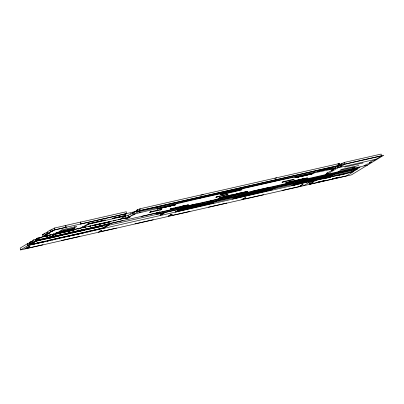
<?xml version="1.0" encoding="UTF-8"?>
<svg xmlns="http://www.w3.org/2000/svg" width="404" height="404" viewBox="0 0 404 404"><rect width="100%" height="100%" fill="white"/><g stroke="black" fill="none" stroke-linecap="round" stroke-linejoin="round"><path stroke-width="0.61" d="M30.214 242.698L27.841 243.44L20.2 248.081L20.624 249.924L351.475 174.866L383.8 155.217L52.949 230.275L20.624 249.924M84.992 232.154L30.795 244.44L32.133 243.627L30.295 244.046L29.871 242.203L31.209 241.39L33.047 240.976M37.183 238.926L33.744 239.85L32.542 240.577L32.966 242.42L34.805 242.006L33.466 242.819L31.628 243.233L31.209 241.39M124.614 214.165L125.038 216.004L86.572 224.68L81.512 227.755L42.91 236.517L42.491 234.673L44.743 233.3L47.652 232.234M80.522 222.079L80.81 224.003L80.522 222.079L54.596 228.013L47.414 231.679L47.839 233.517L49.677 233.103L42.91 236.517M37.42 240.415L36.996 238.572L36.547 238.845L36.966 240.688L41.683 239.224L38.006 240.057L37.799 238.082L49.44 235.441M47.839 233.517L55.02 229.856L66.049 227.351L65.761 225.427M27.841 243.44L28.265 245.279L42.718 241.749M33.744 239.85L34.168 241.693L40.642 239.855L36.966 240.688M38.006 240.057L104.394 224.912L101.444 226.285L102.333 226.164M24.7 248.849L42.945 244.758M50.939 236.37L49.47 237.264L49.051 235.421L50.52 234.527L50.939 236.37L52.778 235.951L54.116 235.138L52.278 235.557L51.995 234.33M52.278 235.557L54.813 234.012L128.336 217.332L127.917 215.494L124.851 216.185M48.086 238.481L57.277 236.396M55.449 234.325L56.116 233.921L54.277 234.34M49.177 240.269L104.156 227.861L103.091 228.507M74.472 227.831L76.745 226.452L62.039 229.79L59.762 231.199L74.084 227.972L74.472 227.831L74.195 226.604M67.852 233.093L86.234 228.922M73.831 230.159L53.611 234.744L53.328 233.517M61.459 240.506L79.709 236.421M88.274 224.346L82.931 227.593L82.653 226.366M92.344 225.907L110.59 221.816M90.36 228.891L99.551 226.806M85.936 231.931L86.072 231.851C93.662 230.038 101.576 229.018 108.393 225.286L106.555 225.7L109.661 224.513L109.378 223.286M104.611 224.75L122.993 220.584M119.655 217.175L120.725 216.524M80.391 222.16L126.28 211.746L126.705 213.59L122.695 216.029L112.453 218.402L122.563 216.11L120.19 216.852M103.591 228.346L105.328 227.29L103.49 227.704L105.09 226.73L106.929 226.316L108.666 225.26L180.351 208.994L175.275 212.08M98.222 232.169L116.468 228.078M125.038 216.004L123.7 216.817L125.538 216.403L125.119 214.559M121.533 218.837L122.867 218.024L121.028 218.443L125.538 216.403M136.173 210.408L140.016 208.772L338.527 163.736L338.951 165.579L338.279 165.983L340.118 165.569L336.279 167.206L136.597 212.252L136.173 210.408L137.4 210.131M133.461 212.822L130.719 213.787L128.048 215.413L128.472 217.251L130.31 216.837L127.639 218.458L125.801 218.877L128.336 217.332M128.472 217.251L135.234 213.842L133.396 214.256L132.977 212.413L136.991 211.449M136.597 212.252L140.435 210.615L338.951 165.579M141.375 216.413L159.757 212.241M150 212.317L151.147 211.62M134.981 223.826L153.232 219.741M160.292 209.984L161.443 209.282M156.429 212.751L156.707 213.984L160.418 212.428L360.1 167.382L355.697 169.357L357.535 168.943L357 169.266L354.626 170.008L356.464 169.589L355.929 169.917L352.995 170.998L354.833 170.584L354.303 170.907L351.929 171.649L353.768 171.23L353.232 171.559L350.859 172.296L27.699 245.622L27.305 243.763M163.807 212.746L162.605 213.479L164.443 213.065L165.645 212.332M178.134 208.07L196.516 203.904M200.788 195.289L203.162 194.546L202.626 194.874M177.346 211.661L177.614 211.499L175.775 211.918L213.615 202.899L177.381 210.944L180.31 209.858L178.472 210.277L179.007 209.954L216.312 201.258L180.078 209.302L182.719 208.398L239.163 195.794L236.789 196.536L236.254 196.864L238.092 196.445L234.628 197.854L236.466 197.435L235.931 197.763L233.557 198.5L235.396 198.086L234.86 198.409L232.487 199.152M171.745 215.489L189.991 211.398M216.17 197.303L217.317 196.607M214.898 199.733L233.28 195.561M219.357 198.187L220.306 197.612A22.356 0.586 -12.9 0 1 231.643 194.915M226.462 194.97L227.614 194.273M208.504 207.151L226.755 203.061M232.411 195.223L233.689 194.445M233.143 195.056L234.426 194.279M246.193 192.097L247.142 191.521A22.356 0.586 -12.9 0 0 236.456 193.819M236.532 198.233L236.8 198.071L234.961 198.49L272.801 189.471L236.567 197.516L239.496 196.43L237.658 196.849L238.193 196.526L275.498 187.83L239.264 195.874L241.905 194.97L298.349 182.371L295.975 183.108L295.44 183.436L297.278 183.017L293.814 184.426L295.652 184.007L295.117 184.335L292.743 185.077L294.582 184.658L294.046 184.982L291.673 185.724M251.657 191.395L270.039 187.224M245.268 198.808L263.514 194.718M282.34 182.295L283.487 181.598M292.632 179.957L293.784 179.26M288.421 183.052L306.803 178.881M282.027 190.471L300.278 186.38L301.212 185.81L298.571 186.714M295.718 184.81L295.986 184.643L294.147 185.062L331.982 176.043L295.748 184.088L298.682 183.007L296.844 183.421L297.379 183.098L334.684 174.407L298.45 182.446L301.086 181.542L356.232 169.034M338.527 163.736L337.86 164.145L339.698 163.726L340.269 166.297L342.107 165.882L340.769 166.695L338.931 167.11L327.164 174.265M338.805 164.266L339.698 163.726M303.687 185.709L310.762 181.406M339.845 164.453L344.354 162.413L381.118 154.076L381.538 155.919L373.912 160.555L372.074 160.969L369.402 162.595L371.241 162.176L368.569 163.802L366.731 164.216L363.928 165.923M308.878 181.987L309.297 183.83L313.807 181.79L311.969 182.204L311.691 180.977M311.969 182.204L316.478 180.164L353.242 171.821L346.561 175.881L309.802 184.224L311.136 183.411L309.297 183.83M325.18 174.715L327.987 173.008L326.149 173.427L333.33 169.761L333.048 168.534M340.269 166.297L344.779 164.256L381.538 155.919M323.23 178.861L330.452 177.275M340.633 169.579L358.878 165.488M344.774 167.064L363.019 162.974M338.163 171.766L341.198 170.135L355.146 167.024L352.869 168.433L352.591 167.206M337.936 175.523L345.152 173.937M175.392 204.838L157.01 209.009L175.392 204.838L174.967 204.934M171.084 208.823L170.251 209.075L172.745 208.681M187.794 205.156L188.628 204.904L187.4 205.06M170.735 208.898L172.119 208.53M186.759 205.449L188.143 205.081M297.495 176.482L298.44 176.225M335.305 167.16L335.583 168.387L282.593 179.588L190.693 200.44L133.396 214.256M329.184 169.751L330.124 169.488L329.841 168.261M220.791 194.541L226.588 192.981M235.583 191.43L242.112 189.703L236.88 190.643M292.041 181.194L286.249 182.76L307.57 177.922L302.338 178.861M171.811 208.59L173.654 208.131M185.224 205.848L187.062 205.389M173.412 208.176L175.583 207.651M183.295 206.328L185.466 205.803M175.422 207.681L177.775 207.131M183.456 206.298L176.417 207.919M177.704 207.136L184.613 205.596M181.174 206.843L174.265 208.383M274.846 178.285L276.684 177.866M80.81 224.003L126.705 213.59M132.977 212.413L134.815 211.999M42.491 234.673L43.713 234.396M237.294 190.531L220.059 194.708L225.291 193.768M335.583 168.387L333.744 168.806L331.492 170.175L333.33 169.761M337.289 166.711L337.567 167.938L376.195 159.166M125.139 216.236L125.765 216.084L125.043 216.221M224.877 193.88L235.906 191.375M37.587 238.214L41.264 237.38M43.834 236.794L48.015 235.845M46.233 236.476L48.026 236.067M36.759 238.719L38.011 238.421M35.719 239.35L36.966 239.057M302.753 178.75L285.512 182.926L301.364 179.593M36.653 240.178L367.504 165.12M29.871 242.203L31.098 241.925M103.379 225.533L37.178 240.557L36.784 238.698M109.661 224.513L36.138 241.193L35.744 239.335M156.707 213.984L158.545 213.564L157.747 214.054L356.257 169.018M29.123 243.359L30.371 243.067M180.017 210.04L235.189 197.511M239.203 196.612L294.375 184.083M298.389 183.184L353.561 170.66M182.34 206.096L186.411 205.227M172.468 208.752L174.472 208.328M186.133 205.298L187.734 204.98M173.654 204.53L174.356 204.419M140.284 212.605L139.577 212.716L139.299 211.489M171.478 208.918L170.614 208.989M344.354 162.413L344.779 164.256M343.021 163.226L343.44 165.069M341.183 163.645L341.602 165.483M337.315 166.695L337.598 167.923M313.999 171.629L314.282 172.856M314.862 179.75L315.145 180.977M310.211 181.174L310.636 183.017M159.333 211.686L159.615 212.913M157.04 207.282L157.318 208.509M157.494 212.105L157.777 213.332M140.016 208.772L140.435 210.615M139.35 209.176L139.769 211.019M137.512 209.595L137.931 211.438M132.557 213.368L132.982 215.211M130.719 213.787L131.143 215.63M65.625 225.508L66.049 227.351M54.596 228.013L55.02 229.856M51.924 229.634L52.348 231.477M50.086 230.053L50.51 231.896M46.581 232.886L47.005 234.724M44.743 233.3L45.167 235.143M37.799 238.082L38.223 239.925M35.956 239.203L36.38 241.047M35.582 239.431L36.006 241.274M30.356 243.309L30.633 244.536M29.679 243.021L30.103 244.864M28.038 246.819L26.437 247.793L28.275 247.374L29.876 246.4L28.038 246.819M33.012 244.137C29.901 245.172 35.582 243.713 33.714 244.132C36.84 243.102 31.143 244.561 33.012 244.137M43.218 239.269L42.627 239.628L47.995 238.188L43.218 239.269M44.258 238.638L43.672 238.996L49.035 237.552L44.258 238.638M38.042 242.996C34.926 244.031 40.617 242.572 38.744 242.991C41.854 241.961 36.173 243.42 38.042 242.996M56.06 232.724L74.442 228.553L56.06 232.724M43.071 241.86C39.956 242.89 45.642 241.43 43.773 241.85C46.884 240.819 41.203 242.279 43.071 241.86M50.566 237.602L49.98 237.961L55.348 236.517L50.566 237.602M51.611 236.971L51.02 237.33L56.388 235.886L51.611 236.971M59.1 233.159C55.984 234.189 61.666 232.729 59.802 233.148C62.913 232.118 57.232 233.578 59.1 233.159M48.096 240.718C44.98 241.749 50.672 240.289 48.798 240.708C51.924 239.678 46.223 241.137 48.096 240.718M64.125 232.017C61.009 233.047 66.7 231.588 64.827 232.007C67.948 230.977 62.251 232.436 64.125 232.017M57.918 235.936L57.333 236.295L62.701 234.85L57.918 235.936M58.964 235.3L58.373 235.658L63.741 234.219L58.964 235.3M53.126 239.577C50.015 240.607 55.696 239.148 53.828 239.572C56.939 238.537 51.258 239.996 53.126 239.577M69.155 230.876C66.044 231.906 71.725 230.447 69.857 230.866C72.967 229.836 67.286 231.295 69.155 230.876M58.151 238.436C55.035 239.466 60.726 238.012 58.858 238.431C61.969 237.395 56.287 238.855 58.151 238.436M65.271 234.269L64.685 234.623L70.054 233.184L65.271 234.269M66.317 233.633L65.726 233.992L71.094 232.547L66.317 233.633M74.179 229.735C71.064 230.765 76.755 229.31 74.881 229.73C78.007 228.694 72.311 230.154 74.179 229.735M63.181 237.294C60.065 238.325 65.756 236.87 63.883 237.289C67.003 236.254 61.307 237.719 63.181 237.294M72.624 232.598L72.038 232.957L77.406 231.517L72.624 232.598M73.664 231.967L73.079 232.325L78.447 230.881L73.664 231.967M79.209 228.593C76.093 229.624 81.785 228.169 79.911 228.588C83.032 227.553 77.336 229.012 79.209 228.593M87.774 223.952L105.237 219.988L87.774 223.952M68.21 236.153C65.1 237.188 70.776 235.724 68.912 236.148C72.023 235.113 66.342 236.577 68.21 236.153M84.239 227.452C81.123 228.487 86.804 227.023 84.941 227.447C88.052 226.412 82.371 227.876 84.239 227.452M73.235 235.012C70.119 236.047 75.811 234.588 73.937 235.007C77.053 233.972 71.372 235.436 73.235 235.012M79.977 230.931L79.391 231.29L84.754 229.846L79.977 230.931M81.017 230.3L80.431 230.654L85.8 229.214L81.017 230.3M89.264 226.311C86.148 227.346 91.839 225.887 89.966 226.306C93.092 225.275 87.395 226.735 89.264 226.311M78.265 233.871C75.149 234.906 80.84 233.446 78.967 233.866C82.088 232.835 76.391 234.295 78.265 233.871M87.33 229.265L86.744 229.618L92.107 228.179L87.33 229.265M88.37 228.629L87.784 228.987L93.152 227.548L88.37 228.629M94.294 225.169C91.178 226.205 96.869 224.745 94.996 225.164C98.106 224.134 92.425 225.594 94.294 225.169M83.295 232.734C80.179 233.764 85.86 232.305 83.997 232.724C87.107 231.694 81.426 233.153 83.295 232.734M99.323 224.033C96.208 225.063 101.889 223.604 100.025 224.023C103.136 222.993 97.455 224.452 99.323 224.033M94.682 227.593L94.092 227.952L99.46 226.513L94.682 227.593M95.723 226.962L95.137 227.321L100.505 225.876L95.723 226.962M88.319 231.593C85.204 232.623 90.895 231.164 89.021 231.583C92.142 230.553 86.446 232.012 88.319 231.593M104.348 222.892C101.232 223.922 106.924 222.463 105.05 222.882C108.171 221.852 102.475 223.311 104.348 222.892M93.349 230.452C90.233 231.482 95.92 230.028 94.051 230.447C97.172 229.411 91.476 230.871 93.349 230.452M109.378 221.751C106.262 222.781 111.948 221.326 110.08 221.746C113.191 220.71 107.509 222.17 109.378 221.751M98.374 229.31C95.263 230.346 100.944 228.881 99.076 229.305C102.192 228.27 96.511 229.735 98.374 229.31M114.403 220.609C111.292 221.644 116.973 220.18 115.105 220.604C118.221 219.569 112.539 221.028 114.403 220.609M100.096 231.027L99.025 231.679L101.934 230.613L100.096 231.027M119.433 219.468C116.317 220.498 122.008 219.044 120.134 219.463C123.255 218.428 117.559 219.892 119.433 219.468M124.462 218.327C121.341 219.362 127.033 217.902 125.164 218.322C128.275 217.286 122.594 218.751 124.462 218.327M150.808 211.686L149.606 212.418L160.635 209.913L161.837 209.186L150.808 211.686M161.272 214.292L159.934 215.105L161.772 214.686L163.11 213.873L161.272 214.292M168.872 215.837L168.337 216.16L170.71 215.418L168.872 215.837M170.473 214.862L169.938 215.186L172.311 214.443L170.473 214.862M200.142 197.783L199.606 198.106L201.98 197.364L200.142 197.783M201.748 196.809L201.212 197.132L203.586 196.389L201.748 196.809M186.173 207.101L185.103 207.747L199.808 204.414L200.879 203.762L186.173 207.101M216.978 196.672L215.776 197.404L226.806 194.905L228.007 194.173L216.978 196.672M208.176 202.308L207.641 202.631L210.014 201.889L208.176 202.308M209.777 201.333L209.242 201.657L211.615 200.914L209.777 201.333M219.953 197.682L218.963 198.283L246.536 192.031L247.526 191.43L245.602 191.824A22.922 0.601 -12.9 0 0 238.961 193.253L229.134 195.486A22.922 0.601 -12.9 0 0 222.084 197.162L219.953 197.682M226.821 197.975L226.291 198.298L228.659 197.556L226.821 197.975M227.891 197.324L227.356 197.647L229.73 196.91L227.891 197.324M242.395 199.157L241.86 199.48L244.233 198.738L242.395 199.157M243.996 198.182L243.461 198.505L245.834 197.763L243.996 198.182M273.665 181.103L273.129 181.426L275.503 180.684L273.665 181.103M275.27 180.128L274.735 180.452L277.109 179.709L275.27 180.128M283.148 181.664L281.947 182.396L292.976 179.891L294.178 179.159L283.148 181.664M281.699 185.628L281.164 185.951L283.537 185.209L281.699 185.628M283.3 184.653L282.765 184.976L285.138 184.234L283.3 184.653M300.344 181.295L299.813 181.618L302.182 180.876L300.344 181.295M301.414 180.644L300.879 180.972L303.252 180.229L301.414 180.644M318.337 170.781L317.266 171.427L331.972 168.094L333.042 167.443L318.337 170.781M301.248 185.088L300.445 185.577L303.086 184.673L301.248 185.088M317.887 182.108L325.24 180.442L317.887 182.108M332.593 178.775L339.946 177.103L332.593 178.775M157.676 208.812L157.358 208.949L175.048 204.904L157.676 208.812M295.46 177.553L295.137 177.689L313.176 173.584L294.794 177.75L303.313 176.073L312.827 173.644L295.46 177.553"/></g></svg>
